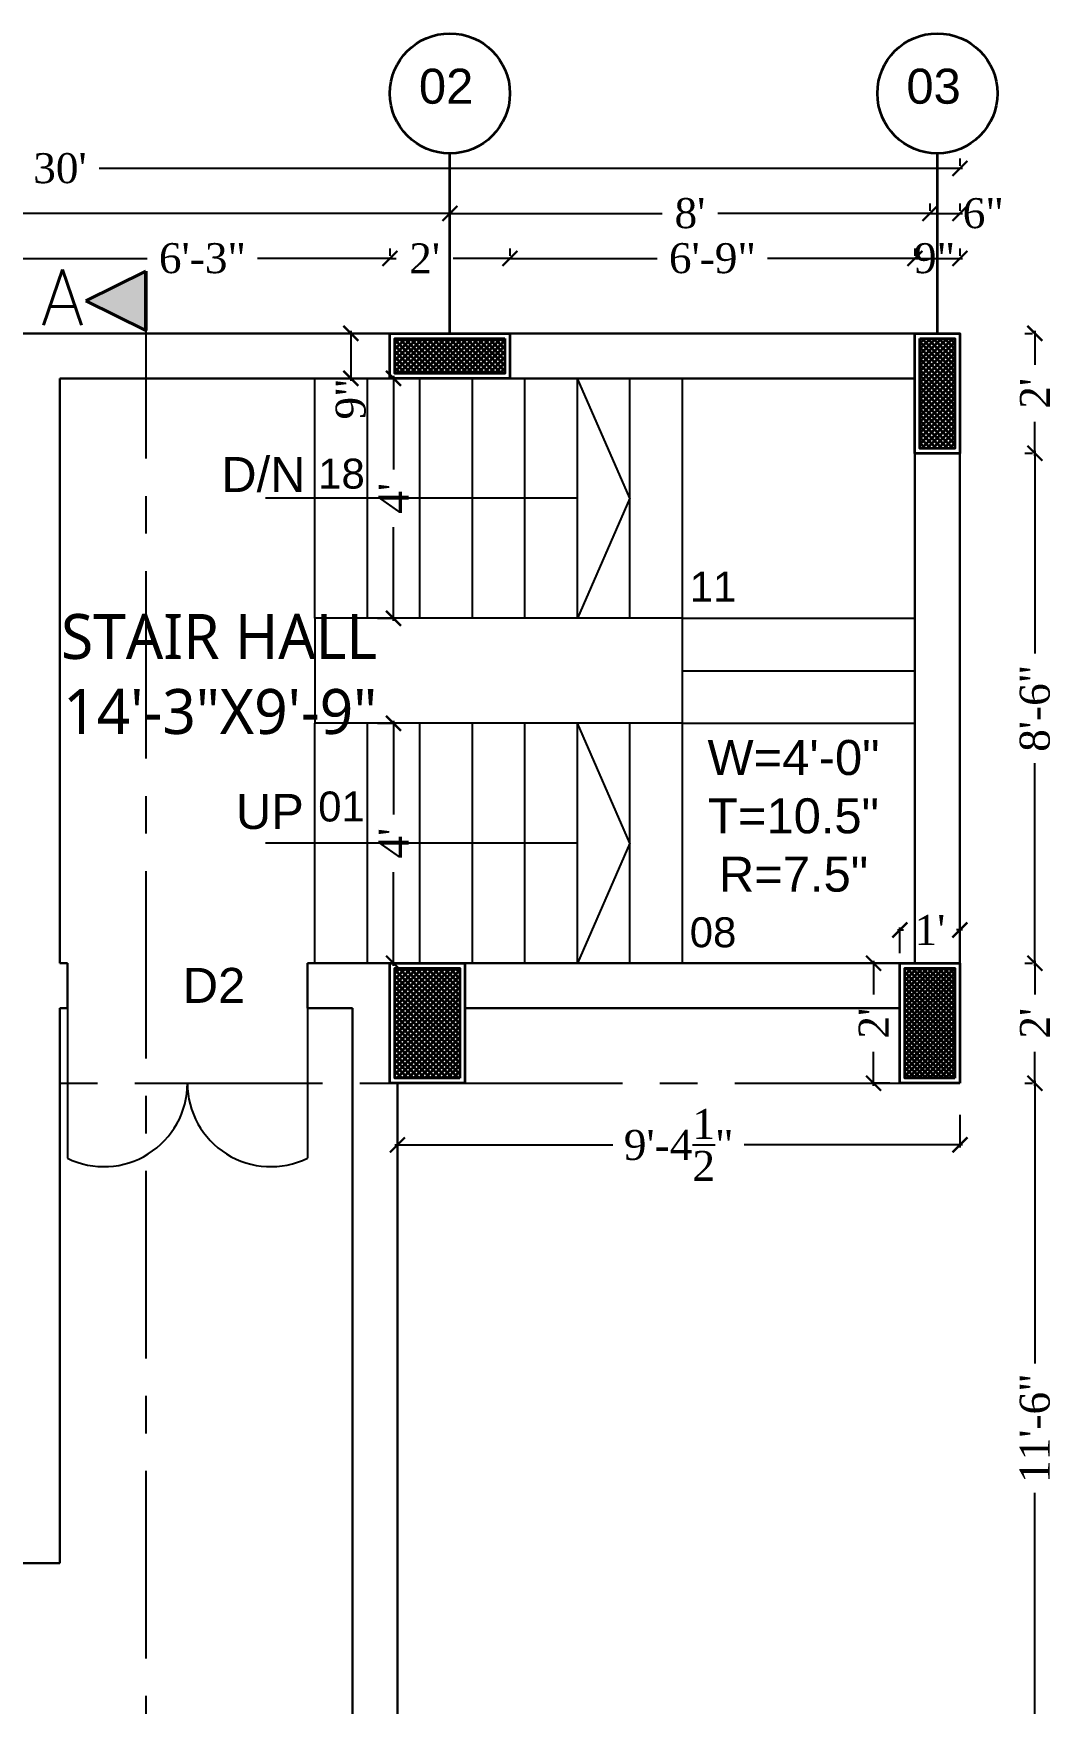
# Model space of a CAD drawing. Header units: inches. Extents: x 137014 to 144844, y -150241 to -148176.
# Drawn here: x 143341.2 to 143545.4, y -149678.9 to -149344.8 of the extents above; entities that cross this region are included whole.
import ezdxf

# ---------------------------------------------------------------- set-up
doc = ezdxf.new("R2010")
doc.units = ezdxf.units.IN
doc.header["$LTSCALE"] = 15
doc.header["$MEASUREMENT"] = 0
doc.header["$PDMODE"] = 2
doc.linetypes.add('CENTER', pattern=[2, 1.25, -0.25, 0.25, -0.25])
doc.linetypes.add('DASHEDX2', pattern=[1.5, 1, -0.5])
doc.layers.get('0').update_dxf_attribs({"linetype": 'CONTINUOUS'})
doc.layers.get('Defpoints').update_dxf_attribs({"linetype": 'CONTINUOUS'})
for name, color, linetype in [('COLUMN', 4, 'CONTINUOUS'), ('Column Hatch', 32, 'CONTINUOUS'), ('dimenion', 8, 'CONTINUOUS'), ('dooted', 7, 'DASHEDX2'), ('HATCH', 252, 'CONTINUOUS'), ('stair', 31, 'CONTINUOUS'), ('TEXT', 2, 'CONTINUOUS'), ('WINDOW', 140, 'CONTINUOUS')]:
    doc.layers.add(name, color=color, linetype=linetype)
for name, color, linetype, lineweight in [('DIMENSION', 251, 'CONTINUOUS', 15), ('tex2', 2, 'CONTINUOUS', 0), ('WALL', 1, 'CONTINUOUS', 30), ('WALLS', 1, 'CONTINUOUS', 50)]:
    doc.layers.add(name, color=color, linetype=linetype, lineweight=lineweight)
doc.styles.add('arial', font='times.ttf')
doc.styles.add('ROMANS', font='romans.shx')
doc.styles.get("Standard").update_dxf_attribs({"font": 'romand.shx', "height": 8})
doc.styles.add('times', font='times.ttf', dxfattribs={"height": 6})
doc.dimstyles.new('NAUMAN', dxfattribs={"dimtxt": 7, "dimasz": 3, "dimexe": 0.5, "dimexo": 2, "dimgap": 3, "dimtad": 0, "dimdec": 1, "dimzin": 0, "dimdsep": 46, "dimlunit": 4, "dimtxsty": 'times', "dimblk1": 'ARCHTICK', "dimblk2": 'ARCHTICK', "dimsah": 1, "dimcen": 0, "dimdle": 0.5, "dimclrd": 256, "dimclre": 256, "dimclrt": 2, "dimadec": 0, "dimazin": 0, "dimtfac": 1, "dimtdec": 1, "dimtix": 1, "dimtofl": 0, "dimtmove": 1, "dimatfit": 3, "dimldrblk": 'ARCHTICK', "dimfxl": 4, "dimtolj": 1, "dimtzin": 0, "dimarcsym": 0})

# ---------------------------------------------------------------- blocks, each defined once
blk = doc.blocks.new('_ARCHTICK')
at = {"color": 0, "linetype": 'ByBlock', "const_width": 0.15}
blk.add_lwpolyline([(-0.5, -0.5), (0.5, 0.5)], dxfattribs=at)
blk = doc.blocks.new('*D1150')
at = {"layer": 'Defpoints', "color": 0, "ltscale": 5, "transparency": 16777216}
for p in [(143514.49, -149524.18), (143514.49, -149530.84), (143526.49, -149530.84)]:
    blk.add_point(p, dxfattribs=at)
at = {"layer": 'dimenion', "lineweight": -2, "ltscale": 5, "transparency": 16777216}
for p, q in [((143513.99, -149524.18), (143515.18, -149524.18)), ((143514.49, -149528.84), (143514.49, -149523.68)), ((143526.99, -149524.18), (143525.79, -149524.18)), ((143526.49, -149528.84), (143526.49, -149523.68))]:
    blk.add_line(p, q, dxfattribs=at)
at = {"layer": 'dimenion', "lineweight": -2, "ltscale": 5, "transparency": 16777216, "xscale": 3, "yscale": 3, "zscale": 3, "rotation": 180}
blk.add_blockref('_ARCHTICK', (143514.49, -149524.18), dxfattribs=at)
at = {"layer": 'dimenion', "lineweight": -2, "ltscale": 5, "transparency": 16777216, "xscale": 3, "yscale": 3, "zscale": 3}
blk.add_blockref('_ARCHTICK', (143526.49, -149524.18), dxfattribs=at)
at = {"layer": 'dimenion', "color": 2, "ltscale": 5, "transparency": 16777216, "insert": (143520.49, -149524.18), "char_height": 6, "attachment_point": 5, "style": 'times'}
blk.add_mtext("\\A1;1'", dxfattribs=at)
blk = doc.blocks.new('*D1151')
at = {"layer": 'Defpoints', "color": 0, "ltscale": 5, "transparency": 16777216}
for p in [(143514.49, -149530.84), (143509.23, -149554.84), (143514.49, -149554.84)]:
    blk.add_point(p, dxfattribs=at)
at = {"layer": 'dimenion', "lineweight": -2, "ltscale": 5, "transparency": 16777216}
for p, q in [((143512.49, -149530.84), (143508.73, -149530.84)), ((143509.23, -149530.34), (143509.23, -149537.11)), ((143509.23, -149555.34), (143509.23, -149548.57)), ((143512.49, -149554.84), (143508.73, -149554.84))]:
    blk.add_line(p, q, dxfattribs=at)
at = {"layer": 'dimenion', "lineweight": -2, "ltscale": 5, "transparency": 16777216, "xscale": 3, "yscale": 3, "zscale": 3}
for p, rotation in [((143509.23, -149530.84), 90), ((143509.23, -149554.84), 270)]:
    blk.add_blockref('_ARCHTICK', p, dxfattribs=dict(at, rotation=rotation))
at = {"layer": 'dimenion', "color": 2, "ltscale": 5, "transparency": 16777216, "insert": (143509.23, -149542.84), "char_height": 6, "attachment_point": 5, "rotation": 90, "style": 'times'}
blk.add_mtext("\\A1;2'", dxfattribs=at)
blk = doc.blocks.new('*D1152')
at = {"layer": 'Defpoints', "color": 0, "ltscale": 5, "transparency": 16777216}
for p in [(143408.47, -149404.84), (143404.66, -149413.84), (143408.47, -149413.84)]:
    blk.add_point(p, dxfattribs=at)
at = {"layer": 'dimenion', "lineweight": -2, "ltscale": 5, "transparency": 16777216}
for p, q in [((143404.66, -149404.34), (143404.66, -149414.34)), ((143406.47, -149404.84), (143404.16, -149404.84)), ((143406.47, -149413.84), (143404.16, -149413.84))]:
    blk.add_line(p, q, dxfattribs=at)
at = {"layer": 'dimenion', "lineweight": -2, "ltscale": 5, "transparency": 16777216, "xscale": 3, "yscale": 3, "zscale": 3}
for p, rotation in [((143404.66, -149404.84), 90), ((143404.66, -149413.84), 270)]:
    blk.add_blockref('_ARCHTICK', p, dxfattribs=dict(at, rotation=rotation))
at = {"layer": 'dimenion', "color": 2, "ltscale": 5, "transparency": 16777216, "insert": (143404.66, -149417.96), "char_height": 6, "attachment_point": 5, "rotation": 90, "style": 'times'}
blk.add_mtext('\\A1;9"', dxfattribs=at)
blk = doc.blocks.new('ddd')
at = {"layer": 'Column Hatch', "lineweight": 35}
h = blk.add_hatch(dxfattribs=at)
h.set_pattern_fill('ANSI37', color=256, scale=6, angle=270)
h.paths.add_polyline_path([(1, -23), (11, -23), (11, -1), (1, -1)])
at = {"layer": 'COLUMN', "lineweight": 35}
blk.add_lwpolyline([(0, -24), (12, -24), (12, 0), (0, 0)], close=True, dxfattribs=at)
at = {"layer": 'Column Hatch', "lineweight": 35}
blk.add_lwpolyline([(1, -23), (11, -23), (11, -1), (1, -1)], close=True, dxfattribs=at)
blk = doc.blocks.new('*D1155')
at = {"layer": 'Defpoints', "color": 0, "ltscale": 5, "transparency": 16777216}
for p in [(143413.99, -149554.84), (143526.49, -149554.84), (143413.99, -149567.18)]:
    blk.add_point(p, dxfattribs=at)
at = {"layer": 'HATCH', "lineweight": -2, "ltscale": 5, "transparency": 16777216}
for p, q in [((143413.99, -149561.18), (143413.99, -149567.68)), ((143526.49, -149561.18), (143526.49, -149567.68)), ((143413.49, -149567.18), (143457.1, -149567.18)), ((143526.99, -149567.18), (143483.37, -149567.18))]:
    blk.add_line(p, q, dxfattribs=at)
at = {"layer": 'HATCH', "lineweight": -2, "ltscale": 5, "transparency": 16777216, "xscale": 3, "yscale": 3, "zscale": 3, "rotation": 180}
blk.add_blockref('_ARCHTICK', (143413.99, -149567.18), dxfattribs=at)
at = {"layer": 'HATCH', "lineweight": -2, "ltscale": 5, "transparency": 16777216, "xscale": 3, "yscale": 3, "zscale": 3}
blk.add_blockref('_ARCHTICK', (143526.49, -149567.18), dxfattribs=at)
at = {"layer": 'HATCH', "color": 2, "ltscale": 5, "transparency": 16777216, "insert": (143470.24, -149567.18), "char_height": 6, "attachment_point": 5, "style": 'times'}
blk.add_mtext('\\A1;9\'-4{\\H1.000000x;\\S1/2;}"', dxfattribs=at)
blk = doc.blocks.new('*D1161')
at = {"layer": 'Defpoints', "color": 0, "ltscale": 5, "transparency": 16777216}
for p in [(143337.49, -149389.84), (143412.49, -149389.84), (143412.49, -149389.84)]:
    blk.add_point(p, dxfattribs=at)
at = {"layer": 'HATCH', "lineweight": -2, "ltscale": 5, "transparency": 16777216}
for p, q in [((143337.49, -149387.84), (143337.49, -149389.34)), ((143412.49, -149387.84), (143412.49, -149389.34)), ((143336.99, -149389.84), (143363.96, -149389.84)), ((143412.99, -149389.84), (143386.01, -149389.84))]:
    blk.add_line(p, q, dxfattribs=at)
at = {"layer": 'HATCH', "lineweight": -2, "ltscale": 5, "transparency": 16777216, "xscale": 3, "yscale": 3, "zscale": 3, "rotation": 180}
blk.add_blockref('_ARCHTICK', (143337.49, -149389.84), dxfattribs=at)
at = {"layer": 'HATCH', "lineweight": -2, "ltscale": 5, "transparency": 16777216, "xscale": 3, "yscale": 3, "zscale": 3}
blk.add_blockref('_ARCHTICK', (143412.49, -149389.84), dxfattribs=at)
at = {"layer": 'HATCH', "color": 2, "ltscale": 5, "transparency": 16777216, "insert": (143374.99, -149389.84), "char_height": 6, "attachment_point": 5, "style": 'times'}
blk.add_mtext('\\A1;6\'-3"', dxfattribs=at)
blk = doc.blocks.new('*D1162')
at = {"layer": 'Defpoints', "color": 0, "ltscale": 5, "transparency": 16777216}
for p in [(143412.49, -149389.84), (143436.49, -149389.84), (143436.49, -149389.84)]:
    blk.add_point(p, dxfattribs=at)
at = {"layer": 'HATCH', "lineweight": -2, "ltscale": 5, "transparency": 16777216}
for p, q in [((143412.49, -149387.84), (143412.49, -149389.34)), ((143436.49, -149387.84), (143436.49, -149389.34)), ((143411.99, -149389.84), (143413.71, -149389.84)), ((143436.99, -149389.84), (143425.16, -149389.84))]:
    blk.add_line(p, q, dxfattribs=at)
at = {"layer": 'HATCH', "lineweight": -2, "ltscale": 5, "transparency": 16777216, "xscale": 3, "yscale": 3, "zscale": 3, "rotation": 180}
blk.add_blockref('_ARCHTICK', (143412.49, -149389.84), dxfattribs=at)
at = {"layer": 'HATCH', "lineweight": -2, "ltscale": 5, "transparency": 16777216, "xscale": 3, "yscale": 3, "zscale": 3}
blk.add_blockref('_ARCHTICK', (143436.49, -149389.84), dxfattribs=at)
at = {"layer": 'HATCH', "color": 2, "ltscale": 5, "transparency": 16777216, "insert": (143419.43, -149389.84), "char_height": 6, "attachment_point": 5, "style": 'times'}
blk.add_mtext("\\A1;2'", dxfattribs=at)
blk = doc.blocks.new('*D1163')
at = {"layer": 'Defpoints', "color": 0, "ltscale": 5, "transparency": 16777216}
for p in [(143436.49, -149389.84), (143517.49, -149389.84), (143517.49, -149389.84)]:
    blk.add_point(p, dxfattribs=at)
at = {"layer": 'HATCH', "lineweight": -2, "ltscale": 5, "transparency": 16777216}
for p, q in [((143436.49, -149387.84), (143436.49, -149389.34)), ((143517.49, -149387.84), (143517.49, -149389.34)), ((143435.99, -149389.84), (143465.96, -149389.84)), ((143517.99, -149389.84), (143488.01, -149389.84))]:
    blk.add_line(p, q, dxfattribs=at)
at = {"layer": 'HATCH', "lineweight": -2, "ltscale": 5, "transparency": 16777216, "xscale": 3, "yscale": 3, "zscale": 3, "rotation": 180}
blk.add_blockref('_ARCHTICK', (143436.49, -149389.84), dxfattribs=at)
at = {"layer": 'HATCH', "lineweight": -2, "ltscale": 5, "transparency": 16777216, "xscale": 3, "yscale": 3, "zscale": 3}
blk.add_blockref('_ARCHTICK', (143517.49, -149389.84), dxfattribs=at)
at = {"layer": 'HATCH', "color": 2, "ltscale": 5, "transparency": 16777216, "insert": (143476.99, -149389.84), "char_height": 6, "attachment_point": 5, "style": 'times'}
blk.add_mtext('\\A1;6\'-9"', dxfattribs=at)
blk = doc.blocks.new('*D1164')
at = {"layer": 'Defpoints', "color": 0, "ltscale": 5, "transparency": 16777216}
for p in [(143517.49, -149389.84), (143526.49, -149389.84), (143526.49, -149389.84)]:
    blk.add_point(p, dxfattribs=at)
at = {"layer": 'HATCH', "lineweight": -2, "ltscale": 5, "transparency": 16777216}
for p, q in [((143517.49, -149387.84), (143517.49, -149389.34)), ((143526.49, -149387.84), (143526.49, -149389.34)), ((143516.99, -149389.84), (143526.99, -149389.84))]:
    blk.add_line(p, q, dxfattribs=at)
at = {"layer": 'HATCH', "lineweight": -2, "ltscale": 5, "transparency": 16777216, "xscale": 3, "yscale": 3, "zscale": 3, "rotation": 180}
blk.add_blockref('_ARCHTICK', (143517.49, -149389.84), dxfattribs=at)
at = {"layer": 'HATCH', "lineweight": -2, "ltscale": 5, "transparency": 16777216, "xscale": 3, "yscale": 3, "zscale": 3}
blk.add_blockref('_ARCHTICK', (143526.49, -149389.84), dxfattribs=at)
at = {"layer": 'HATCH', "color": 2, "ltscale": 5, "transparency": 16777216, "insert": (143521.42, -149389.84), "char_height": 6, "attachment_point": 5, "style": 'times'}
blk.add_mtext('\\A1;9"', dxfattribs=at)
blk = doc.blocks.new('*D1165')
at = {"layer": 'Defpoints', "color": 0, "ltscale": 5, "transparency": 16777216}
for p in [(143173.99, -149380.84), (143424.49, -149380.84), (143424.49, -149380.84)]:
    blk.add_point(p, dxfattribs=at)
at = {"layer": 'HATCH', "lineweight": -2, "ltscale": 5, "transparency": 16777216}
for p, q in [((143173.49, -149380.84), (143281.59, -149380.84)), ((143173.99, -149378.84), (143173.99, -149380.34)), ((143424.99, -149380.84), (143316.88, -149380.84)), ((143424.49, -149378.84), (143424.49, -149380.34))]:
    blk.add_line(p, q, dxfattribs=at)
at = {"layer": 'HATCH', "lineweight": -2, "ltscale": 5, "transparency": 16777216, "xscale": 3, "yscale": 3, "zscale": 3, "rotation": 180}
blk.add_blockref('_ARCHTICK', (143173.99, -149380.84), dxfattribs=at)
at = {"layer": 'HATCH', "lineweight": -2, "ltscale": 5, "transparency": 16777216, "xscale": 3, "yscale": 3, "zscale": 3}
blk.add_blockref('_ARCHTICK', (143424.49, -149380.84), dxfattribs=at)
at = {"layer": 'HATCH', "color": 2, "ltscale": 5, "transparency": 16777216, "insert": (143299.24, -149380.84), "char_height": 6, "attachment_point": 5, "style": 'times'}
blk.add_mtext('\\A1;20\'-10{\\H1.000000x;\\S1/2;}"', dxfattribs=at)
blk = doc.blocks.new('*D1166')
at = {"layer": 'Defpoints', "color": 0, "ltscale": 5, "transparency": 16777216}
for p in [(143424.49, -149380.84), (143520.49, -149380.84), (143520.49, -149380.84)]:
    blk.add_point(p, dxfattribs=at)
at = {"layer": 'HATCH', "lineweight": -2, "ltscale": 5, "transparency": 16777216}
for p, q in [((143423.99, -149380.84), (143466.93, -149380.84)), ((143424.49, -149378.84), (143424.49, -149380.34)), ((143520.99, -149380.84), (143478.04, -149380.84)), ((143520.49, -149378.84), (143520.49, -149380.34))]:
    blk.add_line(p, q, dxfattribs=at)
at = {"layer": 'HATCH', "lineweight": -2, "ltscale": 5, "transparency": 16777216, "xscale": 3, "yscale": 3, "zscale": 3, "rotation": 180}
blk.add_blockref('_ARCHTICK', (143424.49, -149380.84), dxfattribs=at)
at = {"layer": 'HATCH', "lineweight": -2, "ltscale": 5, "transparency": 16777216, "xscale": 3, "yscale": 3, "zscale": 3}
blk.add_blockref('_ARCHTICK', (143520.49, -149380.84), dxfattribs=at)
at = {"layer": 'HATCH', "color": 2, "ltscale": 5, "transparency": 16777216, "insert": (143472.49, -149380.84), "char_height": 6, "attachment_point": 5, "style": 'times'}
blk.add_mtext("\\A1;8'", dxfattribs=at)
blk = doc.blocks.new('*D1167')
at = {"layer": 'Defpoints', "color": 0, "ltscale": 5, "transparency": 16777216}
for p in [(143520.49, -149380.84), (143526.49, -149380.84), (143526.49, -149380.84)]:
    blk.add_point(p, dxfattribs=at)
at = {"layer": 'HATCH', "lineweight": -2, "ltscale": 5, "transparency": 16777216}
for p, q in [((143519.99, -149380.84), (143526.99, -149380.84)), ((143520.49, -149378.84), (143520.49, -149380.34)), ((143526.49, -149378.84), (143526.49, -149380.34))]:
    blk.add_line(p, q, dxfattribs=at)
at = {"layer": 'HATCH', "lineweight": -2, "ltscale": 5, "transparency": 16777216, "xscale": 3, "yscale": 3, "zscale": 3, "rotation": 180}
blk.add_blockref('_ARCHTICK', (143520.49, -149380.84), dxfattribs=at)
at = {"layer": 'HATCH', "lineweight": -2, "ltscale": 5, "transparency": 16777216, "xscale": 3, "yscale": 3, "zscale": 3}
blk.add_blockref('_ARCHTICK', (143526.49, -149380.84), dxfattribs=at)
at = {"layer": 'HATCH', "color": 2, "ltscale": 5, "transparency": 16777216, "insert": (143531.16, -149380.84), "char_height": 6, "attachment_point": 5, "style": 'times'}
blk.add_mtext('\\A1;6"', dxfattribs=at)
blk = doc.blocks.new('*D1169')
at = {"layer": 'Defpoints', "color": 0, "ltscale": 5, "transparency": 16777216}
for p in [(143166.49, -149371.84), (143526.49, -149371.84), (143526.49, -149371.84)]:
    blk.add_point(p, dxfattribs=at)
at = {"layer": 'HATCH', "lineweight": -2, "ltscale": 5, "transparency": 16777216}
for p, q in [((143166.49, -149369.84), (143166.49, -149371.34)), ((143526.49, -149369.84), (143526.49, -149371.34)), ((143165.99, -149371.84), (143338.63, -149371.84)), ((143526.99, -149371.84), (143354.35, -149371.84))]:
    blk.add_line(p, q, dxfattribs=at)
at = {"layer": 'HATCH', "lineweight": -2, "ltscale": 5, "transparency": 16777216, "xscale": 3, "yscale": 3, "zscale": 3, "rotation": 180}
blk.add_blockref('_ARCHTICK', (143166.49, -149371.84), dxfattribs=at)
at = {"layer": 'HATCH', "lineweight": -2, "ltscale": 5, "transparency": 16777216, "xscale": 3, "yscale": 3, "zscale": 3}
blk.add_blockref('_ARCHTICK', (143526.49, -149371.84), dxfattribs=at)
at = {"layer": 'HATCH', "color": 2, "ltscale": 5, "transparency": 16777216, "insert": (143346.49, -149371.84), "char_height": 6, "attachment_point": 5, "style": 'times'}
blk.add_mtext("\\A1;30'", dxfattribs=at)
blk = doc.blocks.new('*D1177')
at = {"layer": 'Defpoints', "color": 0, "ltscale": 5, "transparency": 16777216}
for p in [(143541.49, -149404.84), (143541.49, -149428.84), (143541.49, -149428.84)]:
    blk.add_point(p, dxfattribs=at)
at = {"layer": 'HATCH', "lineweight": -2, "ltscale": 5, "transparency": 16777216}
for p, q in [((143541.49, -149404.34), (143541.49, -149411.11)), ((143539.49, -149404.84), (143540.99, -149404.84)), ((143541.49, -149429.34), (143541.49, -149422.57)), ((143539.49, -149428.84), (143540.99, -149428.84))]:
    blk.add_line(p, q, dxfattribs=at)
at = {"layer": 'HATCH', "lineweight": -2, "ltscale": 5, "transparency": 16777216, "xscale": 3, "yscale": 3, "zscale": 3}
for p, rotation in [((143541.49, -149404.84), 90), ((143541.49, -149428.84), 270)]:
    blk.add_blockref('_ARCHTICK', p, dxfattribs=dict(at, rotation=rotation))
at = {"layer": 'HATCH', "color": 2, "ltscale": 5, "transparency": 16777216, "insert": (143541.49, -149416.84), "char_height": 6, "attachment_point": 5, "rotation": 90, "style": 'times'}
blk.add_mtext("\\A1;2'", dxfattribs=at)
blk = doc.blocks.new('*D1178')
at = {"layer": 'Defpoints', "color": 0, "ltscale": 5, "transparency": 16777216}
for p in [(143541.49, -149428.84), (143541.49, -149530.84), (143541.49, -149530.84)]:
    blk.add_point(p, dxfattribs=at)
at = {"layer": 'HATCH', "lineweight": -2, "ltscale": 5, "transparency": 16777216}
for p, q in [((143539.49, -149428.84), (143540.99, -149428.84)), ((143541.49, -149428.34), (143541.49, -149468.89)), ((143541.49, -149531.34), (143541.49, -149490.79)), ((143539.49, -149530.84), (143540.99, -149530.84))]:
    blk.add_line(p, q, dxfattribs=at)
at = {"layer": 'HATCH', "lineweight": -2, "ltscale": 5, "transparency": 16777216, "xscale": 3, "yscale": 3, "zscale": 3}
for p, rotation in [((143541.49, -149428.84), 90), ((143541.49, -149530.84), 270)]:
    blk.add_blockref('_ARCHTICK', p, dxfattribs=dict(at, rotation=rotation))
at = {"layer": 'HATCH', "color": 2, "ltscale": 5, "transparency": 16777216, "insert": (143541.49, -149479.84), "char_height": 6, "attachment_point": 5, "rotation": 90, "style": 'times'}
blk.add_mtext('\\A1;8\'-6"', dxfattribs=at)
blk = doc.blocks.new('*D1179')
at = {"layer": 'Defpoints', "color": 0, "ltscale": 5, "transparency": 16777216}
for p in [(143541.49, -149530.84), (143541.49, -149554.84), (143541.49, -149554.84)]:
    blk.add_point(p, dxfattribs=at)
at = {"layer": 'HATCH', "lineweight": -2, "ltscale": 5, "transparency": 16777216}
for p, q in [((143539.49, -149530.84), (143540.99, -149530.84)), ((143541.49, -149530.34), (143541.49, -149537.11)), ((143541.49, -149555.34), (143541.49, -149548.57)), ((143539.49, -149554.84), (143540.99, -149554.84))]:
    blk.add_line(p, q, dxfattribs=at)
at = {"layer": 'HATCH', "lineweight": -2, "ltscale": 5, "transparency": 16777216, "xscale": 3, "yscale": 3, "zscale": 3}
for p, rotation in [((143541.49, -149530.84), 90), ((143541.49, -149554.84), 270)]:
    blk.add_blockref('_ARCHTICK', p, dxfattribs=dict(at, rotation=rotation))
at = {"layer": 'HATCH', "color": 2, "ltscale": 5, "transparency": 16777216, "insert": (143541.49, -149542.84), "char_height": 6, "attachment_point": 5, "rotation": 90, "style": 'times'}
blk.add_mtext("\\A1;2'", dxfattribs=at)
blk = doc.blocks.new('*D1180')
at = {"layer": 'Defpoints', "color": 0, "ltscale": 5, "transparency": 16777216}
for p in [(143541.49, -149554.84), (143541.49, -149692.84), (143541.49, -149692.84)]:
    blk.add_point(p, dxfattribs=at)
at = {"layer": 'HATCH', "lineweight": -2, "ltscale": 5, "transparency": 16777216}
for p, q in [((143539.49, -149554.84), (143540.99, -149554.84)), ((143541.49, -149554.34), (143541.49, -149610.93)), ((143541.49, -149693.34), (143541.49, -149636.76)), ((143539.49, -149692.84), (143540.99, -149692.84))]:
    blk.add_line(p, q, dxfattribs=at)
at = {"layer": 'HATCH', "lineweight": -2, "ltscale": 5, "transparency": 16777216, "xscale": 3, "yscale": 3, "zscale": 3}
for p, rotation in [((143541.49, -149554.84), 90), ((143541.49, -149692.84), 270)]:
    blk.add_blockref('_ARCHTICK', p, dxfattribs=dict(at, rotation=rotation))
at = {"layer": 'HATCH', "color": 2, "ltscale": 5, "transparency": 16777216, "insert": (143541.49, -149623.84), "char_height": 6, "attachment_point": 5, "rotation": 90, "style": 'times'}
blk.add_mtext('\\A1;11\'-6"', dxfattribs=at)
blk = doc.blocks.new('*D1222')
at = {"layer": 'Defpoints', "color": 0, "ltscale": 5, "transparency": 16777216}
for p in [(143407.99, -149413.84), (143407.99, -149461.84), (143413.21, -149461.84)]:
    blk.add_point(p, dxfattribs=at)
at = {"layer": 'dimenion', "lineweight": -2, "ltscale": 5, "transparency": 16777216}
for p, q in [((143409.99, -149413.84), (143413.71, -149413.84)), ((143413.21, -149413.34), (143413.21, -149432.09)), ((143413.21, -149462.34), (143413.21, -149443.6)), ((143409.99, -149461.84), (143413.71, -149461.84))]:
    blk.add_line(p, q, dxfattribs=at)
at = {"layer": 'dimenion', "lineweight": -2, "ltscale": 5, "transparency": 16777216, "xscale": 3, "yscale": 3, "zscale": 3}
for p, rotation in [((143413.21, -149413.84), 90), ((143413.21, -149461.84), 270)]:
    blk.add_blockref('_ARCHTICK', p, dxfattribs=dict(at, rotation=rotation))
at = {"layer": 'dimenion', "color": 2, "ltscale": 5, "transparency": 16777216, "insert": (143413.21, -149437.84), "char_height": 6, "attachment_point": 5, "rotation": 90, "style": 'times'}
blk.add_mtext("\\A1;4'", dxfattribs=at)
blk = doc.blocks.new('*D1223')
at = {"layer": 'Defpoints', "color": 0, "ltscale": 5, "transparency": 16777216}
for p in [(143407.99, -149482.84), (143407.99, -149530.84), (143413.21, -149530.84)]:
    blk.add_point(p, dxfattribs=at)
at = {"layer": 'dimenion', "lineweight": -2, "ltscale": 5, "transparency": 16777216}
for p, q in [((143409.99, -149482.84), (143413.71, -149482.84)), ((143413.21, -149482.34), (143413.21, -149501.09)), ((143413.21, -149531.34), (143413.21, -149512.6)), ((143409.99, -149530.84), (143413.71, -149530.84))]:
    blk.add_line(p, q, dxfattribs=at)
at = {"layer": 'dimenion', "lineweight": -2, "ltscale": 5, "transparency": 16777216, "xscale": 3, "yscale": 3, "zscale": 3}
for p, rotation in [((143413.21, -149482.84), 90), ((143413.21, -149530.84), 270)]:
    blk.add_blockref('_ARCHTICK', p, dxfattribs=dict(at, rotation=rotation))
at = {"layer": 'dimenion', "color": 2, "ltscale": 5, "transparency": 16777216, "insert": (143413.21, -149506.84), "char_height": 6, "attachment_point": 5, "rotation": 90, "style": 'times'}
blk.add_mtext("\\A1;4'", dxfattribs=at)

msp = doc.modelspace()

# ---------------------------------------------------------------- hatches: boundary and pattern name
at = {"layer": 'Column Hatch', "lineweight": 35}
h = msp.add_hatch(dxfattribs=at)
h.set_pattern_fill('ANSI37', color=256, scale=0.25, angle=-90)
h.set_pattern_definition([(315, (143277.48525, -149404.8425), (0.561266, 0.561266), []), (45, (143277.48525, -149404.8425), (-0.561266, 0.561266), [])])
h.paths.add_polyline_path([(143435.48525, -149405.84248), (143435.48525, -149412.84248), (143413.48525, -149412.84248), (143413.48525, -149405.84248)])
h = msp.add_hatch(dxfattribs=at)
h.set_pattern_fill('ANSI37', color=256, scale=0.25)
h.set_pattern_definition([(45, (143517.48525, -149563.8425), (-0.561266, 0.561266), []), (135, (143517.48525, -149563.8425), (-0.561266, -0.561266), [])])
h.paths.add_polyline_path([(143518.48525, -149405.84248), (143525.48525, -149405.84248), (143525.48525, -149427.84248), (143518.48525, -149427.84248)])
h = msp.add_hatch(dxfattribs=at)
h.set_pattern_fill('ANSI37', color=256, scale=0.25)
h.set_pattern_definition([(45, (143268.48525, -149530.8425), (-0.561266, 0.561266), []), (135, (143268.48525, -149530.8425), (-0.561266, -0.561266), [])])
h.paths.add_polyline_path([(143426.48525, -149553.84248), (143413.48525, -149553.84248), (143413.48525, -149531.84248), (143426.48525, -149531.84248)])
at = {"layer": 'DIMENSION', "ltscale": 5}
msp.add_hatch(color=256, dxfattribs=at).paths.add_polyline_path([(143351.66474, -149398.32682), (143363.69223, -149404.26352), (143363.69223, -149392.39011)])

# ---------------------------------------------------------------- linework, layer by layer
at = {"layer": 'COLUMN', "lineweight": 35}
msp.add_line((143424.48525, -149404.84248), (143424.48525, -149368.84248), dxfattribs=at)
msp.add_lwpolyline([(143521.98525, -149404.84248), (143521.98525, -149368.84248)], dxfattribs=at)
for points in [[(143436.48525, -149404.84248), (143436.48525, -149413.84248), (143412.48525, -149413.84248), (143412.48525, -149404.84248)], [(143517.48525, -149404.84248), (143526.48525, -149404.84248), (143526.48525, -149428.84248), (143517.48525, -149428.84248)], [(143427.48525, -149554.84248), (143412.48525, -149554.84248), (143412.48525, -149530.84248), (143427.48525, -149530.84248)]]:
    msp.add_lwpolyline(points, close=True, dxfattribs=at)
for centre in [(143424.48525, -149356.84248), (143521.98525, -149356.84248)]:
    msp.add_circle(centre, 12, dxfattribs=at)
at = {"layer": 'Column Hatch', "lineweight": 35}
for points in [[(143435.48525, -149405.84248), (143435.48525, -149412.84248), (143413.48525, -149412.84248), (143413.48525, -149405.84248)], [(143518.48525, -149405.84248), (143525.48525, -149405.84248), (143525.48525, -149427.84248), (143518.48525, -149427.84248)], [(143426.48525, -149553.84248), (143413.48525, -149553.84248), (143413.48525, -149531.84248), (143426.48525, -149531.84248)]]:
    msp.add_lwpolyline(points, close=True, dxfattribs=at)
at = {"layer": 'dooted', "linetype": 'CENTER', "ltscale": 2}
for p, q in [((143363.69223, -149392.39011), (143363.69223, -150176.45847)), ((143181.48525, -149554.84248), (143517.48525, -149554.84248))]:
    msp.add_line(p, q, dxfattribs=at)
at = {"layer": 'stair'}
for p, q in [((143397.48525, -149461.84248), (143397.48525, -149413.84248)), ((143407.98525, -149461.84248), (143407.98525, -149413.84248)), ((143418.48525, -149461.84248), (143418.48525, -149413.84248)), ((143428.98525, -149461.84248), (143428.98525, -149413.84248)), ((143439.48525, -149461.84248), (143439.48525, -149413.84248)), ((143449.98525, -149461.84248), (143449.98525, -149413.84248)), ((143460.48525, -149437.84248), (143449.98525, -149413.84248)), ((143460.48525, -149461.84248), (143460.48525, -149413.84248)), ((143470.98525, -149461.84248), (143470.98525, -149413.84248)), ((143449.98525, -149437.84248), (143387.6, -149437.84248)), ((143460.48525, -149437.84248), (143449.98525, -149461.84248)), ((143470.98525, -149461.84248), (143397.48525, -149461.84248)), ((143397.48525, -149461.84248), (143397.48525, -149482.84248)), ((143470.98525, -149461.84248), (143517.48525, -149461.84248)), ((143470.98525, -149482.84248), (143470.98525, -149461.84248)), ((143470.98525, -149472.34248), (143517.48525, -149472.34248)), ((143397.48525, -149530.84248), (143397.48525, -149482.84248)), ((143470.98525, -149482.84248), (143397.48525, -149482.84248)), ((143407.98525, -149530.84248), (143407.98525, -149482.84248)), ((143418.48525, -149530.84248), (143418.48525, -149482.84248)), ((143428.98525, -149530.84248), (143428.98525, -149482.84248)), ((143439.48525, -149530.84248), (143439.48525, -149482.84248)), ((143449.98525, -149530.84248), (143449.98525, -149482.84248)), ((143460.48525, -149506.84248), (143449.98525, -149482.84248)), ((143460.48525, -149530.84248), (143460.48525, -149482.84248)), ((143470.98525, -149530.84248), (143470.98525, -149482.84248)), ((143470.98525, -149482.84248), (143517.48525, -149482.84248)), ((143449.98525, -149506.84248), (143387.6, -149506.84248)), ((143460.48525, -149506.84248), (143449.98525, -149530.84248))]:
    msp.add_line(p, q, dxfattribs=at)
at = {"layer": 'WALL'}
for p, q in [((143412.48525, -149404.84248), (143337.48525, -149404.84248)), ((143517.48525, -149404.84248), (143436.48525, -149404.84248)), ((143412.48525, -149413.84248), (143346.48525, -149413.84248)), ((143346.48525, -149530.84248), (143346.48525, -149413.84248)), ((143436.48525, -149413.84248), (143517.48525, -149413.84248)), ((143517.48525, -149530.84248), (143517.48525, -149428.84248)), ((143526.48525, -149548.84248), (143526.48525, -149428.84248)), ((143346.48525, -149530.84248), (143347.98525, -149530.84248)), ((143347.98525, -149530.84248), (143347.98525, -149539.84248)), ((143395.98525, -149530.84248), (143517.48525, -149530.84248)), ((143395.98525, -149530.84248), (143395.98525, -149539.84248)), ((143421.48525, -149530.84248), (143412.48525, -149530.84248)), ((143346.48525, -149650.84248), (143346.48525, -149539.84248)), ((143347.98525, -149539.84248), (143346.48525, -149539.84248)), ((143395.98525, -149539.84248), (143404.98525, -149539.84248)), ((143404.98525, -149701.84248), (143404.98525, -149539.84248)), ((143427.48525, -149539.84248), (143514.48525, -149539.84248)), ((143413.98525, -149692.84248), (143413.98525, -149554.84248)), ((143223.48525, -149650.84248), (143346.48525, -149650.84248))]:
    msp.add_line(p, q, dxfattribs=at)
at = {"layer": 'WALLS', "ltscale": 5}
for p, q in [((143351.66474, -149398.32682), (143363.69223, -149392.39011)), ((143363.69223, -149404.26352), (143363.69223, -149392.39011)), ((143363.69223, -149404.26352), (143351.66474, -149398.32682))]:
    msp.add_line(p, q, dxfattribs=at)
at = {"layer": 'WINDOW'}
for p, q in [((143347.98525, -149539.84248), (143347.98525, -149569.84248)), ((143395.98525, -149539.84248), (143395.98525, -149569.84248))]:
    msp.add_line(p, q, dxfattribs=at)
for centre, start, end in [((143355.29775, -149554.84248), 244.0107664, 0), ((143388.67275, -149554.84248), 180, 295.9892336)]:
    msp.add_arc(centre, 16.6875, start, end, dxfattribs=at)

# ---------------------------------------------------------------- block references
at = {"layer": 'COLUMN', "xscale": -1}
msp.add_blockref('ddd', (143526.48525, -149530.84248), dxfattribs=at)

# ---------------------------------------------------------------- texts
at = {"layer": 'tex2', "char_height": 7, "attachment_point": 5, "style": 'arial'}
for s, insert in [('{\\fArial|b0|i0|c0|p34;02}', (143423.7246, -149355.45362)), ('{\\fArial|b0|i0|c0|p34;03}', (143521.2246, -149355.45362)), ('{\\fArial|b0|i0|c0|p34;W=4\'-0"\\PT=10.5"\\PR=7.5"}', (143493.20649, -149501.40206)), ('{\\fArial|b0|i0|c0|p34;UP}', (143388.48166, -149500.53242)), ('{\\fArial|b0|i0|c0|p34;D2}', (143377.30596, -149535.27074))]:
    msp.add_mtext(s, dxfattribs=dict(at, insert=insert))
at = {"layer": 'tex2', "width": 31.2334731, "attachment_point": 5, "style": 'arial'}
for s, insert, char_height in [('{\\fArial|b0|i0|c0|p34;D/N}', (143387.18029, -149433.12586), 7), ('{\\fArial|b0|i0|c0|p34;18}', (143402.80385, -149432.94784), 6), ('{\\fArial|b0|i0|c0|p34;11}', (143477.11375, -149455.52978), 6), ('{\\fArial|b0|i0|c0|p34;01}', (143402.80385, -149499.52547), 6), ('{\\fArial|b0|i0|c0|p34;08}', (143477.11375, -149524.6858), 6)]:
    msp.add_mtext(s, dxfattribs=dict(at, insert=insert, char_height=char_height))
at = {"layer": 'TEXT', "style": 'ROMANS'}
msp.add_text('A', height=11.088, dxfattribs=at).set_placement((143342.75129, -149403.17632))
at = {"layer": 'TEXT', "insert": (143409.93577, -149460.97765), "char_height": 9, "width": 62.8657576, "attachment_point": 3}
msp.add_mtext('{\\fTrebuchet MS|b0|i0|c0|p34;STAIR HALL\\P14\'-3"X9\'-9"}', dxfattribs=at)

# ---------------------------------------------------------------- dimensions: what is measured, and where the dimension line sits
at = {"layer": 'dimenion', "ltscale": 5}
for base, p1, p2, angle, picture, middle in [((143404.6626, -149413.84248), (143408.46737, -149404.84248), (143408.46737, -149413.84248), 270, '*D1152', (143404.6626, -149417.9623)), ((143514.48525, -149524.18055), (143526.48525, -149530.84248), (143514.48525, -149530.84248), 180, '*D1150', (143520.48525, -149524.18055))]:
    dim = msp.add_linear_dim(base=base, p1=p1, p2=p2, angle=angle, dimstyle='NAUMAN', dxfattribs=at)
    dim.commit()
    dim.dimension.update_dxf_attribs({"geometry": picture, "text_midpoint": middle, "dimtype": 161})
for p1, p2, distance, picture, middle in [((143407.98525, -149413.84248), (143407.98525, -149461.84248), 5.22922, '*D1222', (143413.21447, -149437.84248)), ((143407.98525, -149482.84248), (143407.98525, -149530.84248), 5.22922, '*D1223', (143413.21447, -149506.84248)), ((143514.48525, -149530.84248), (143514.48525, -149554.84248), -5.25284, '*D1151', (143509.23241, -149542.84248))]:
    dim = msp.add_aligned_dim(p1=p1, p2=p2, distance=distance, dimstyle='NAUMAN', dxfattribs=at)
    dim.commit()
    dim.dimension.update_dxf_attribs({"geometry": picture, "text_midpoint": middle})
at = {"layer": 'HATCH', "ltscale": 5}
dim = msp.add_linear_dim(base=(143526.48525, -149371.84248), p1=(143166.48525, -149371.84248), p2=(143526.48525, -149371.84248), dimstyle='NAUMAN', dxfattribs=at)
dim.commit()
dim.dimension.update_dxf_attribs({"geometry": '*D1169', "text_midpoint": (143346.48525, -149371.84248)})
for p1, p2, picture, middle in [((143173.98525, -149380.84248), (143424.48525, -149380.84248), '*D1165', (143299.23525, -149380.84248)), ((143424.48525, -149380.84248), (143520.48525, -149380.84248), '*D1166', (143472.48525, -149380.84248)), ((143337.48525, -149389.84248), (143412.48525, -149389.84248), '*D1161', (143374.98525, -149389.84248)), ((143436.48525, -149389.84248), (143517.48525, -149389.84248), '*D1163', (143476.98525, -149389.84248))]:
    dim = msp.add_aligned_dim(p1=p1, p2=p2, distance=0, dimstyle='NAUMAN', dxfattribs=at)
    dim.commit()
    dim.dimension.update_dxf_attribs({"geometry": picture, "text_midpoint": middle})
for base, p1, p2, picture, middle in [((143526.48525, -149380.84248), (143520.48525, -149380.84248), (143526.48525, -149380.84248), '*D1167', (143531.15683, -149380.84248)), ((143436.48525, -149389.84248), (143412.48525, -149389.84248), (143436.48525, -149389.84248), '*D1162', (143419.43484, -149389.84248)), ((143526.48525, -149389.84248), (143517.48525, -149389.84248), (143526.48525, -149389.84248), '*D1164', (143521.42275, -149389.84248))]:
    dim = msp.add_linear_dim(base=base, p1=p1, p2=p2, angle=0, dimstyle='NAUMAN', dxfattribs=at)
    dim.commit()
    dim.dimension.update_dxf_attribs({"geometry": picture, "text_midpoint": middle, "dimtype": 161})
for base, p1, p2, picture, middle in [((143541.48525, -149428.84248), (143541.48525, -149404.84248), (143541.48525, -149428.84248), '*D1177', (143541.48525, -149416.84248)), ((143541.48525, -149530.84248), (143541.48525, -149428.84248), (143541.48525, -149530.84248), '*D1178', (143541.48525, -149479.84248)), ((143541.48525, -149554.84248), (143541.48525, -149530.84248), (143541.48525, -149554.84248), '*D1179', (143541.48525, -149542.84248)), ((143541.48525, -149692.84248), (143541.48525, -149554.84248), (143541.48525, -149692.84248), '*D1180', (143541.48525, -149623.84248))]:
    dim = msp.add_linear_dim(base=base, p1=p1, p2=p2, angle=90, dimstyle='NAUMAN', dxfattribs=at)
    dim.commit()
    dim.dimension.update_dxf_attribs({"geometry": picture, "text_midpoint": middle})
dim = msp.add_linear_dim(base=(143413.98525, -149567.17907), p1=(143526.48525, -149554.84248), p2=(143413.98525, -149554.84248), dimstyle='NAUMAN', override={"dimfxl": 6, "dimfxlon": 1, "dimarcsym": 1}, dxfattribs=at)
dim.commit()
dim.dimension.update_dxf_attribs({"geometry": '*D1155', "text_midpoint": (143470.23525, -149567.17907)})

doc.saveas('drawing.dxf')
